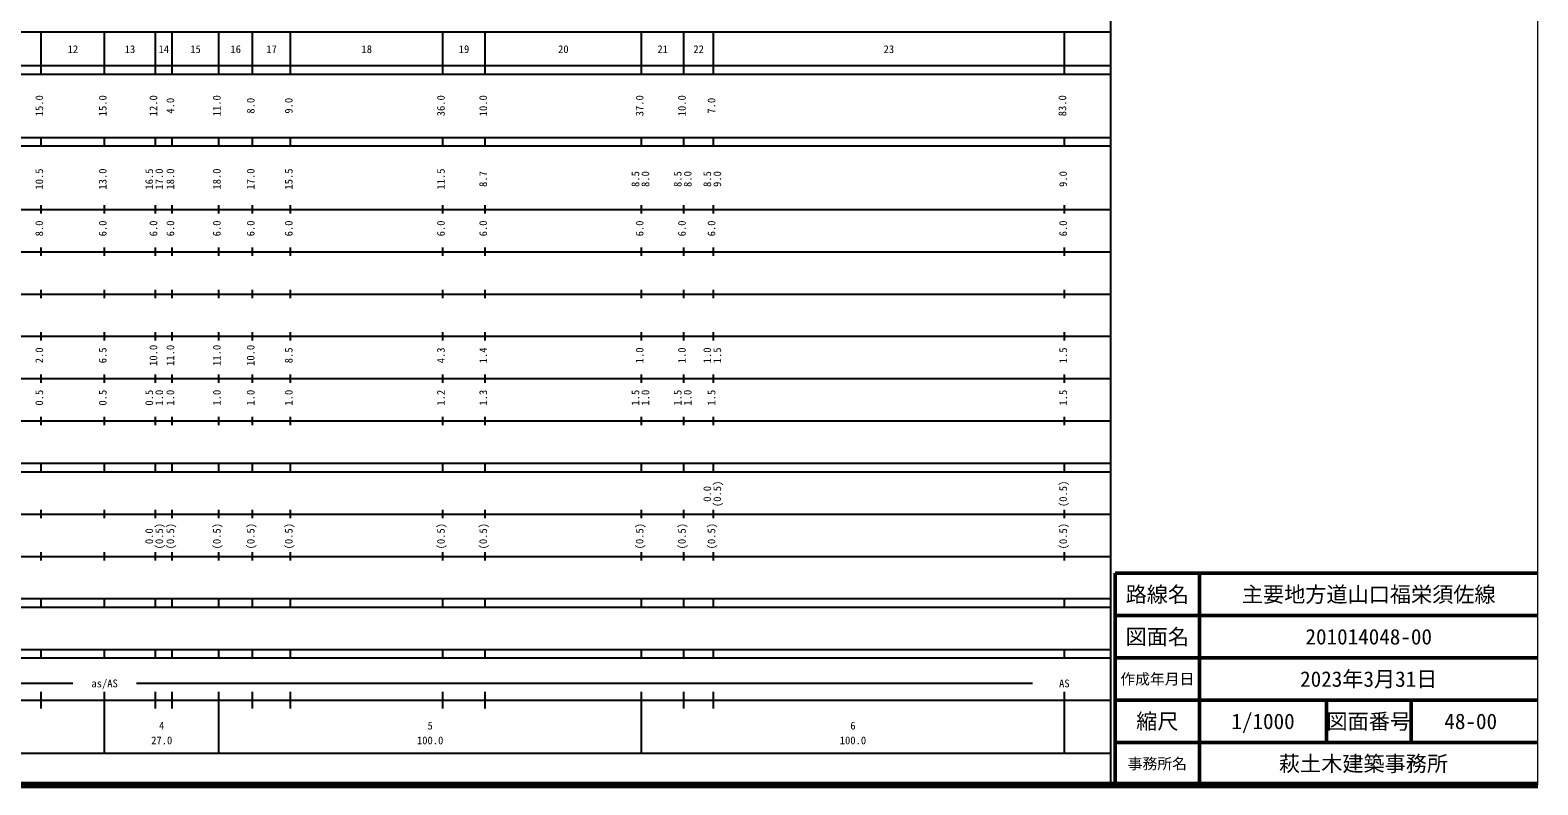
# Model space of a CAD drawing. Units: millimetres on the paper, enlarged 1000 times. Extents: x 40000 to 680000, y 20000 to 380000.
# Drawn here: x 323384 to 680000, y 20000 to 198357 of the extents above; entities that cross this region are included whole.
import ezdxf
from ezdxf.enums import TextEntityAlignment as Align

# ---------------------------------------------------------------- set-up
doc = ezdxf.new("R2010")
doc.units = ezdxf.units.MM
doc.header["$LTSCALE"] = 1000
for name, color, linetype, lineweight in [('M-TTL', 2, 'Continuous', 140), ('M-TTL-BAND', 7, 'Continuous', 25), ('M-TTL-FRAM', 2, 'Continuous', 50), ('M-TTL-LINE', 7, 'Continuous', 50)]:
    doc.layers.add(name, color=color, linetype=linetype, lineweight=lineweight)
doc.layers.add('M-TTL-TXT', color=7, linetype='Continuous')
doc.styles.add('ＭＳ ゴシック', font='')
doc.styles.get('ＭＳ ゴシック').set_extended_font_data('MS Gothic')

msp = doc.modelspace()

# ---------------------------------------------------------------- linework, layer by layer
at = {"layer": 'M-TTL', "lineweight": 13}
msp.add_line((680000, 20000), (680000, 380000), dxfattribs=at)
at = {"layer": 'M-TTL'}
msp.add_line((40000, 20000), (680000, 20000), dxfattribs=at)
at = {"layer": 'M-TTL-BAND'}
for p, q in [((579000, 20000), (579000, 370000)), ((68000, 198000), (579000, 198000)), ((326000, 188000), (326000, 198000)), ((341000, 188000), (341000, 198000)), ((353000, 188000), (353000, 198000)), ((357000, 188000), (357000, 198000)), ((368000, 188000), (368000, 198000)), ((376000, 188000), (376000, 198000)), ((385000, 188000), (385000, 198000)), ((421000, 188000), (421000, 198000)), ((431000, 188000), (431000, 198000)), ((468000, 188000), (468000, 198000)), ((478000, 188000), (478000, 198000)), ((485000, 188000), (485000, 198000)), ((568000, 188000), (568000, 198000)), ((568000, 188000), (568000, 198000)), ((568000, 188000), (568000, 198000)), ((568000, 188000), (568000, 198000)), ((568000, 188000), (568000, 198000)), ((40000, 190000), (579000, 190000)), ((40000, 188000), (579000, 188000)), ((40000, 173000), (579000, 173000)), ((326000, 171000), (326000, 173000)), ((341000, 171000), (341000, 173000)), ((353000, 171000), (353000, 173000)), ((357000, 171000), (357000, 173000)), ((368000, 171000), (368000, 173000)), ((376000, 171000), (376000, 173000)), ((385000, 171000), (385000, 173000)), ((421000, 171000), (421000, 173000)), ((431000, 171000), (431000, 173000)), ((468000, 171000), (468000, 173000)), ((478000, 171000), (478000, 173000)), ((485000, 171000), (485000, 173000)), ((568000, 171000), (568000, 173000)), ((568000, 171000), (568000, 173000)), ((568000, 171000), (568000, 173000)), ((568000, 171000), (568000, 173000)), ((568000, 171000), (568000, 173000)), ((40000, 171000), (579000, 171000)), ((326000, 155000), (326000, 157000)), ((341000, 155000), (341000, 157000)), ((353000, 155000), (353000, 157000)), ((357000, 155000), (357000, 157000)), ((368000, 155000), (368000, 157000)), ((376000, 155000), (376000, 157000)), ((385000, 155000), (385000, 157000)), ((421000, 155000), (421000, 157000)), ((431000, 155000), (431000, 157000)), ((468000, 155000), (468000, 157000)), ((478000, 155000), (478000, 157000)), ((485000, 155000), (485000, 157000)), ((568000, 155000), (568000, 157000)), ((568000, 155000), (568000, 157000)), ((568000, 155000), (568000, 157000)), ((568000, 155000), (568000, 157000)), ((568000, 155000), (568000, 157000)), ((40000, 156000), (579000, 156000)), ((326000, 145000), (326000, 147000)), ((341000, 145000), (341000, 147000)), ((353000, 145000), (353000, 147000)), ((357000, 145000), (357000, 147000)), ((368000, 145000), (368000, 147000)), ((376000, 145000), (376000, 147000)), ((385000, 145000), (385000, 147000)), ((421000, 145000), (421000, 147000)), ((431000, 145000), (431000, 147000)), ((468000, 145000), (468000, 147000)), ((478000, 145000), (478000, 147000)), ((485000, 145000), (485000, 147000)), ((568000, 145000), (568000, 147000)), ((568000, 145000), (568000, 147000)), ((568000, 145000), (568000, 147000)), ((568000, 145000), (568000, 147000)), ((568000, 145000), (568000, 147000)), ((46000, 146000), (579000, 146000)), ((52000, 136000), (579000, 136000)), ((326000, 135000), (326000, 137000)), ((341000, 135000), (341000, 137000)), ((353000, 135000), (353000, 137000)), ((357000, 135000), (357000, 137000)), ((368000, 135000), (368000, 137000)), ((376000, 135000), (376000, 137000)), ((385000, 135000), (385000, 137000)), ((421000, 135000), (421000, 137000)), ((431000, 135000), (431000, 137000)), ((468000, 135000), (468000, 137000)), ((478000, 135000), (478000, 137000)), ((485000, 135000), (485000, 137000)), ((568000, 135000), (568000, 137000)), ((568000, 135000), (568000, 137000)), ((568000, 135000), (568000, 137000)), ((568000, 135000), (568000, 137000)), ((568000, 135000), (568000, 137000)), ((46000, 126000), (579000, 126000)), ((326000, 125000), (326000, 127000)), ((341000, 125000), (341000, 127000)), ((353000, 125000), (353000, 127000)), ((357000, 125000), (357000, 127000)), ((368000, 125000), (368000, 127000)), ((376000, 125000), (376000, 127000)), ((385000, 125000), (385000, 127000)), ((421000, 125000), (421000, 127000)), ((431000, 125000), (431000, 127000)), ((468000, 125000), (468000, 127000)), ((478000, 125000), (478000, 127000)), ((485000, 125000), (485000, 127000)), ((568000, 125000), (568000, 127000)), ((568000, 125000), (568000, 127000)), ((568000, 125000), (568000, 127000)), ((568000, 125000), (568000, 127000)), ((568000, 125000), (568000, 127000)), ((52000, 116000), (579000, 116000)), ((326000, 115000), (326000, 117000)), ((341000, 115000), (341000, 117000)), ((353000, 115000), (353000, 117000)), ((357000, 115000), (357000, 117000)), ((368000, 115000), (368000, 117000)), ((376000, 115000), (376000, 117000)), ((385000, 115000), (385000, 117000)), ((421000, 115000), (421000, 117000)), ((431000, 115000), (431000, 117000)), ((468000, 115000), (468000, 117000)), ((478000, 115000), (478000, 117000)), ((485000, 115000), (485000, 117000)), ((568000, 115000), (568000, 117000)), ((568000, 115000), (568000, 117000)), ((568000, 115000), (568000, 117000)), ((568000, 115000), (568000, 117000)), ((568000, 115000), (568000, 117000)), ((326000, 105000), (326000, 107000)), ((341000, 105000), (341000, 107000)), ((353000, 105000), (353000, 107000)), ((357000, 105000), (357000, 107000)), ((368000, 105000), (368000, 107000)), ((376000, 105000), (376000, 107000)), ((385000, 105000), (385000, 107000)), ((421000, 105000), (421000, 107000)), ((431000, 105000), (431000, 107000)), ((468000, 105000), (468000, 107000)), ((478000, 105000), (478000, 107000)), ((485000, 105000), (485000, 107000)), ((568000, 105000), (568000, 107000)), ((568000, 105000), (568000, 107000)), ((568000, 105000), (568000, 107000)), ((568000, 105000), (568000, 107000)), ((568000, 105000), (568000, 107000)), ((46000, 106000), (579000, 106000)), ((40000, 96000), (579000, 96000)), ((40000, 94000), (579000, 94000)), ((326000, 94000), (326000, 96000)), ((341000, 94000), (341000, 96000)), ((353000, 94000), (353000, 96000)), ((357000, 94000), (357000, 96000)), ((368000, 94000), (368000, 96000)), ((376000, 94000), (376000, 96000)), ((385000, 94000), (385000, 96000)), ((421000, 94000), (421000, 96000)), ((431000, 94000), (431000, 96000)), ((468000, 94000), (468000, 96000)), ((478000, 94000), (478000, 96000)), ((485000, 94000), (485000, 96000)), ((568000, 94000), (568000, 96000)), ((568000, 94000), (568000, 96000)), ((568000, 94000), (568000, 96000)), ((568000, 94000), (568000, 96000)), ((568000, 94000), (568000, 96000)), ((49000, 84000), (579000, 84000)), ((326000, 83000), (326000, 85000)), ((341000, 83000), (341000, 85000)), ((353000, 83000), (353000, 85000)), ((357000, 83000), (357000, 85000)), ((368000, 83000), (368000, 85000)), ((376000, 83000), (376000, 85000)), ((385000, 83000), (385000, 85000)), ((421000, 83000), (421000, 85000)), ((431000, 83000), (431000, 85000)), ((468000, 83000), (468000, 85000)), ((478000, 83000), (478000, 85000)), ((485000, 83000), (485000, 85000)), ((568000, 83000), (568000, 85000)), ((568000, 83000), (568000, 85000)), ((568000, 83000), (568000, 85000)), ((568000, 83000), (568000, 85000)), ((568000, 83000), (568000, 85000)), ((326000, 73000), (326000, 75000)), ((341000, 73000), (341000, 75000)), ((353000, 73000), (353000, 75000)), ((357000, 73000), (357000, 75000)), ((368000, 73000), (368000, 75000)), ((376000, 73000), (376000, 75000)), ((385000, 73000), (385000, 75000)), ((421000, 73000), (421000, 75000)), ((431000, 73000), (431000, 75000)), ((468000, 73000), (468000, 75000)), ((478000, 73000), (478000, 75000)), ((485000, 73000), (485000, 75000)), ((568000, 73000), (568000, 75000)), ((568000, 73000), (568000, 75000)), ((568000, 73000), (568000, 75000)), ((568000, 73000), (568000, 75000)), ((568000, 73000), (568000, 75000)), ((40000, 74000), (579000, 74000)), ((40000, 64000), (579000, 64000)), ((40000, 62000), (579000, 62000)), ((326000, 62000), (326000, 64000)), ((341000, 62000), (341000, 64000)), ((353000, 62000), (353000, 64000)), ((357000, 62000), (357000, 64000)), ((368000, 62000), (368000, 64000)), ((376000, 62000), (376000, 64000)), ((385000, 62000), (385000, 64000)), ((421000, 62000), (421000, 64000)), ((431000, 62000), (431000, 64000)), ((468000, 62000), (468000, 64000)), ((478000, 62000), (478000, 64000)), ((485000, 62000), (485000, 64000)), ((568000, 62000), (568000, 64000)), ((568000, 62000), (568000, 64000)), ((568000, 62000), (568000, 64000)), ((568000, 62000), (568000, 64000)), ((568000, 62000), (568000, 64000)), ((40000, 52000), (579000, 52000)), ((40000, 50000), (579000, 50000)), ((326000, 50000), (326000, 52000)), ((341000, 50000), (341000, 52000)), ((353000, 50000), (353000, 52000)), ((357000, 50000), (357000, 52000)), ((368000, 50000), (368000, 52000)), ((376000, 50000), (376000, 52000)), ((385000, 50000), (385000, 52000)), ((421000, 50000), (421000, 52000)), ((431000, 50000), (431000, 52000)), ((468000, 50000), (468000, 52000)), ((478000, 50000), (478000, 52000)), ((485000, 50000), (485000, 52000)), ((568000, 50000), (568000, 52000)), ((568000, 50000), (568000, 52000)), ((568000, 50000), (568000, 52000)), ((568000, 50000), (568000, 52000)), ((568000, 50000), (568000, 52000)), ((71000, 44000), (333500, 44000)), ((348500, 44000), (560500, 44000)), ((40000, 40000), (579000, 40000)), ((326000, 38000), (326000, 42000)), ((341000, 27500), (341000, 42000)), ((353000, 38000), (353000, 42000)), ((357000, 38000), (357000, 42000)), ((368000, 27500), (368000, 42000)), ((376000, 38000), (376000, 42000)), ((385000, 38000), (385000, 42000)), ((421000, 38000), (421000, 42000)), ((431000, 38000), (431000, 42000)), ((468000, 27500), (468000, 42000)), ((478000, 38000), (478000, 42000)), ((485000, 38000), (485000, 42000)), ((568000, 38000), (568000, 42000)), ((568000, 27500), (568000, 42000)), ((568000, 38000), (568000, 42000)), ((568000, 38000), (568000, 42000)), ((568000, 27500), (568000, 42000)), ((68000, 27500), (579000, 27500))]:
    msp.add_line(p, q, dxfattribs=at)
at = {"layer": 'M-TTL-FRAM'}
for p, q in [((680000, 70000), (580000, 70000)), ((580000, 70000), (580000, 20000))]:
    msp.add_line(p, q, dxfattribs=at)
at = {"layer": 'M-TTL-LINE'}
for p, q in [((600000, 70000), (600000, 20000)), ((680000, 60000), (580000, 60000)), ((680000, 50000), (580000, 50000)), ((680000, 40000), (580000, 40000)), ((630000, 40000), (630000, 30000)), ((650000, 40000), (650000, 30000)), ((680000, 30000), (580000, 30000))]:
    msp.add_line(p, q, dxfattribs=at)

# ---------------------------------------------------------------- texts
at = {"layer": 'M-TTL-BAND', "style": 'ＭＳ ゴシック'}
for s, p in [('12', (333500, 192405)), ('13', (347000, 192405)), ('14', (355000, 192405)), ('15', (362500, 192405)), ('16', (372000, 192405)), ('17', (380500, 192405)), ('18', (403000, 192405)), ('19', (426000, 192405)), ('20', (449500, 192405)), ('21', (473000, 192405)), ('22', (481500, 192405)), ('23', (526500, 192405)), ('as/AS', (341000, 42500)), ('AS', (568000, 42500)), ('4', (354500, 32523)), ('5', (418000, 32523)), ('6', (518000, 32523)), ('27.0', (354500, 29033)), ('100.0', (418000, 29033)), ('100.0', (518000, 29033))]:
    msp.add_text(s, height=1833, dxfattribs=at).set_placement(p, align=Align.BOTTOM_CENTER)
for s, p in [('15.0', (327000, 180500)), ('15.0', (342000, 180500)), ('12.0', (354000, 180500)), ('4.0', (358000, 180500)), ('11.0', (369000, 180500)), ('8.0', (377000, 180500)), ('9.0', (386000, 180500)), ('36.0', (422000, 180500)), ('10.0', (432000, 180500)), ('37.0', (469000, 180500)), ('10.0', (479000, 180500)), ('7.0', (486000, 180500)), ('83.0', (569000, 180500)), ('10.5', (327000, 163174)), ('13.0', (342000, 163174)), ('16.5', (353000, 163174)), ('17.0', (355370, 163174)), ('18.0', (358000, 163174)), ('18.0', (369000, 163174)), ('17.0', (377000, 163174)), ('15.5', (386000, 163174)), ('11.5', (422000, 163174)), ('8.7', (432000, 163174)), ('8.5', (468000, 163174)), ('8.0', (470370, 163174)), ('8.5', (478000, 163174)), ('8.0', (480370, 163174)), ('8.5', (485000, 163174)), ('9.0', (487370, 163174)), ('9.0', (569185, 163174)), ('8.0', (327000, 151500)), ('6.0', (342000, 151500)), ('6.0', (354000, 151500)), ('6.0', (358000, 151500)), ('6.0', (369000, 151500)), ('6.0', (377000, 151500)), ('6.0', (386000, 151500)), ('6.0', (422000, 151500)), ('6.0', (432000, 151500)), ('6.0', (469000, 151500)), ('6.0', (479000, 151500)), ('6.0', (486000, 151500)), ('6.0', (569185, 151500)), ('2.0', (327000, 121500)), ('6.5', (342000, 121500)), ('10.0', (354000, 121500)), ('11.0', (358000, 121500)), ('11.0', (369000, 121500)), ('10.0', (377000, 121500)), ('8.5', (386000, 121500)), ('4.3', (422000, 121500)), ('1.4', (432000, 121500)), ('1.0', (469000, 121500)), ('1.0', (479000, 121500)), ('1.0', (485000, 121500)), ('1.5', (487370, 121500)), ('1.5', (569185, 121500)), ('0.5', (327000, 111500)), ('0.5', (342000, 111500)), ('0.5', (353000, 111500)), ('1.0', (355370, 111500)), ('1.0', (358000, 111500)), ('1.0', (369000, 111500)), ('1.0', (377000, 111500)), ('1.0', (386000, 111500)), ('1.2', (422000, 111500)), ('1.3', (432000, 111500)), ('1.5', (468000, 111500)), ('1.0', (470370, 111500)), ('1.5', (478000, 111500)), ('1.0', (480370, 111500)), ('1.5', (486000, 111500)), ('1.5', (569185, 111500)), ('0.0', (485000, 88764)), ('(0.5)', (487370, 88764)), ('(0.5)', (569185, 88764)), ('0.0', (353000, 78764)), ('(0.5)', (355370, 78764)), ('(0.5)', (358000, 78764)), ('(0.5)', (369000, 78764)), ('(0.5)', (377000, 78764)), ('(0.5)', (386000, 78764)), ('(0.5)', (422000, 78764)), ('(0.5)', (432000, 78764)), ('(0.5)', (469000, 78764)), ('(0.5)', (479000, 78764)), ('(0.5)', (486000, 78764)), ('(0.5)', (569185, 78764))]:
    msp.add_text(s, height=1833, rotation=90, dxfattribs=at).set_placement(p, align=Align.BOTTOM_CENTER)
at = {"layer": 'M-TTL-TXT', "style": 'ＭＳ ゴシック'}
for s, height, p in [('路線名', 3666, (590000, 65000)), ('路線名', 3666, (590000, 65000)), ('主要地方道山口福栄須佐線', 3666, (640000, 65000)), ('図面名', 3666, (590000, 55000)), ('図面名', 3666, (590000, 55000)), ('201014048-00', 3666, (640000, 55000)), ('作成年月日', 2566, (590000, 45000)), ('作成年月日', 2566, (590000, 45000)), ('2023年3月31日', 3666, (640000, 45000)), ('縮尺', 3666, (590000, 35000)), ('縮尺', 3666, (590000, 35000)), ('1/1000', 3666, (615000, 35000)), ('図面番号', 3666, (640000, 35000)), ('図面番号', 3666, (640000, 35000)), ('48-00', 3666, (664125, 35000)), ('事務所名', 2566, (590000, 25000)), ('事務所名', 2566, (590000, 25000)), ('萩土木建築事務所 ', 3666, (640000, 25000))]:
    msp.add_text(s, height=height, dxfattribs=at).set_placement(p, align=Align.MIDDLE_CENTER)

doc.saveas('drawing.dxf')
